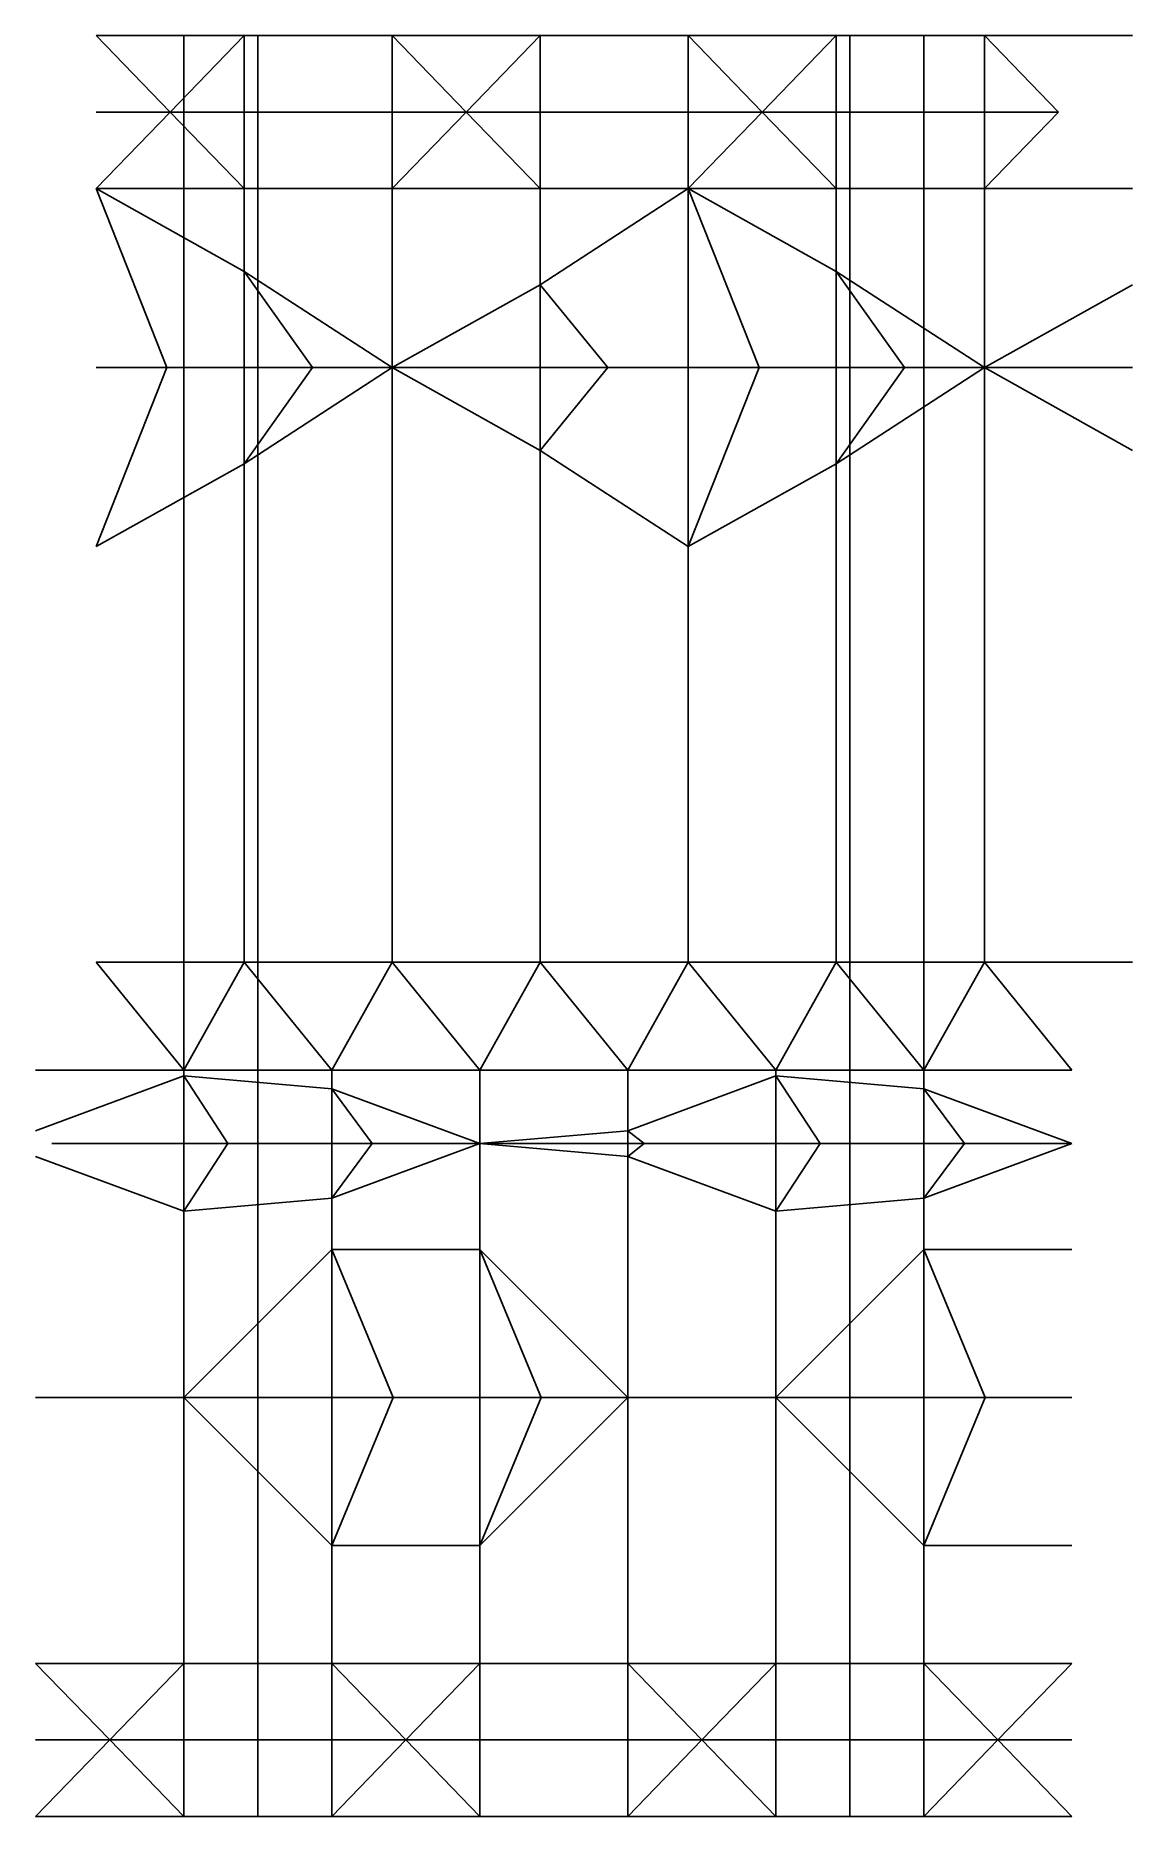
# Model space of a CAD drawing. Header units: metres. Extents: x -2.1 to 8.4, y 0 to 17.
import ezdxf

# ---------------------------------------------------------------- set-up
doc = ezdxf.new("R2010")
doc.units = ezdxf.units.M
for name, color, linetype in [('Boundary', 2, 'Continuous'), ('Cut', 3, 'Continuous'), ('Mountain', 5, 'Continuous'), ('Valley', 1, 'Continuous')]:
    doc.layers.add(name, color=color, linetype=linetype)

msp = doc.modelspace()

# ---------------------------------------------------------------- linework, layer by layer
at = {"layer": 'Boundary'}
for p, q in [((0, 0), (0, 17.014)), ((5.657, 17.014), (0, 17.014)), ((5.657, 17.014), (5.657, 0)), ((0, 0), (5.657, 0))]:
    msp.add_line(p, q, dxfattribs=at)
at = {"layer": 'Cut'}
for p, q in [((-0.707, 0), (-0.707, 17.014)), ((6.364, 17.014), (-0.707, 17.014)), ((6.364, 17.014), (6.364, 0)), ((-0.707, 0), (6.364, 0))]:
    msp.add_line(p, q, dxfattribs=at)
at = {"layer": 'Mountain'}
for p, q in [((-1.544, 17.014), (-0.13, 17.014)), ((-0.13, 17.014), (1.284, 17.014)), ((-0.13, 16.284), (-0.13, 17.014)), ((1.284, 17.014), (2.698, 17.014)), ((1.284, 16.284), (1.284, 17.014)), ((2.698, 17.014), (4.112, 17.014)), ((2.698, 16.284), (2.698, 17.014)), ((4.112, 17.014), (5.527, 17.014)), ((4.112, 16.284), (4.112, 17.014)), ((5.527, 17.014), (6.941, 17.014)), ((5.527, 16.284), (5.527, 17.014)), ((6.941, 17.014), (8.355, 17.014)), ((6.941, 16.284), (6.941, 17.014)), ((-1.544, 16.284), (-0.837, 16.284)), ((-0.837, 16.284), (-0.13, 16.284)), ((-0.13, 15.554), (-0.13, 16.284)), ((1.284, 15.554), (1.284, 16.284)), ((1.284, 16.284), (1.991, 16.284)), ((1.991, 16.284), (2.698, 16.284)), ((2.698, 15.554), (2.698, 16.284)), ((4.112, 15.554), (4.112, 16.284)), ((4.112, 16.284), (4.819, 16.284)), ((4.819, 16.284), (5.527, 16.284)), ((5.527, 15.554), (5.527, 16.284)), ((6.941, 15.554), (6.941, 16.284)), ((6.941, 16.284), (7.648, 16.284)), ((-1.544, 15.554), (-0.13, 15.554)), ((-1.544, 15.552), (-0.13, 14.76)), ((-0.13, 15.554), (1.284, 15.554)), ((-0.13, 14.76), (-0.13, 15.554)), ((1.284, 15.554), (2.698, 15.554)), ((1.284, 13.842), (1.284, 15.554)), ((2.698, 15.554), (4.112, 15.554)), ((2.698, 14.634), (2.698, 15.554)), ((2.698, 14.634), (4.112, 15.552)), ((4.112, 15.554), (5.527, 15.554)), ((4.112, 15.552), (4.112, 15.554)), ((4.112, 13.842), (4.112, 15.552)), ((4.112, 15.552), (5.527, 14.76)), ((5.527, 15.554), (6.941, 15.554)), ((5.527, 14.76), (5.527, 15.554)), ((6.941, 15.554), (8.355, 15.554)), ((6.941, 13.842), (6.941, 15.554)), ((-0.13, 13.842), (-0.13, 14.76)), ((-0.13, 14.76), (1.284, 13.842)), ((1.284, 13.842), (2.698, 14.634)), ((2.698, 13.842), (2.698, 14.634)), ((5.527, 13.842), (5.527, 14.76)), ((5.527, 14.76), (6.941, 13.842)), ((6.941, 13.842), (8.355, 14.634)), ((-1.544, 12.132), (-0.868, 13.842)), ((-0.13, 12.924), (1.284, 13.842)), ((-0.13, 12.924), (0.523, 13.842)), ((1.284, 13.842), (1.284, 12.13)), ((1.284, 13.842), (2.698, 13.05)), ((2.698, 13.05), (3.343, 13.842)), ((4.112, 12.132), (4.789, 13.842)), ((5.527, 12.924), (6.941, 13.842)), ((5.527, 12.924), (6.179, 13.842)), ((6.941, 13.842), (6.941, 12.13)), ((6.941, 13.842), (8.355, 13.05)), ((2.698, 13.05), (2.698, 12.13)), ((2.698, 13.05), (4.112, 12.132)), ((-1.544, 12.132), (-0.13, 12.924)), ((-0.13, 12.924), (-0.13, 12.13)), ((4.112, 12.132), (5.527, 12.924)), ((5.527, 12.924), (5.527, 12.13)), ((-0.13, 8.162), (-0.13, 12.13)), ((1.284, 8.162), (1.284, 12.13)), ((2.698, 8.162), (2.698, 12.13)), ((4.112, 12.132), (4.112, 12.13)), ((4.112, 8.162), (4.112, 12.13)), ((5.527, 8.162), (5.527, 12.13)), ((6.941, 8.162), (6.941, 12.13)), ((-1.544, 8.162), (-0.707, 7.13)), ((-0.707, 7.13), (-0.13, 8.162)), ((-0.13, 8.162), (0.707, 7.13)), ((0.707, 7.13), (1.284, 8.162)), ((1.284, 8.162), (2.121, 7.13)), ((2.121, 7.13), (2.698, 8.162)), ((2.698, 8.162), (3.536, 7.13)), ((3.536, 7.13), (4.112, 8.162)), ((4.112, 8.162), (4.95, 7.13)), ((4.95, 7.13), (5.527, 8.162)), ((5.527, 8.162), (6.364, 7.13)), ((6.364, 7.13), (6.941, 8.162)), ((6.941, 8.162), (7.778, 7.13)), ((-2.121, 6.551), (-0.707, 7.074)), ((-0.707, 7.074), (-0.707, 7.13)), ((-0.707, 6.428), (-0.707, 7.074)), ((-0.707, 7.074), (0.707, 6.95)), ((0.707, 6.95), (0.707, 7.13)), ((2.121, 6.428), (2.121, 7.13)), ((3.536, 6.551), (3.536, 7.13)), ((3.536, 6.551), (4.95, 7.074)), ((4.95, 7.074), (4.95, 7.13)), ((4.95, 6.428), (4.95, 7.074)), ((4.95, 7.074), (6.364, 6.95)), ((6.364, 6.95), (6.364, 7.13)), ((0.707, 6.428), (0.707, 6.95)), ((0.707, 6.95), (2.121, 6.428)), ((6.364, 6.428), (6.364, 6.95)), ((6.364, 6.95), (7.778, 6.428)), ((2.121, 6.428), (3.536, 6.551)), ((3.536, 6.428), (3.536, 6.551)), ((-2.121, 6.304), (-0.707, 5.782)), ((-0.707, 5.782), (-0.284, 6.428)), ((0.707, 5.906), (1.093, 6.428)), ((0.707, 5.906), (2.121, 6.428)), ((2.121, 6.428), (2.121, 5.726)), ((2.121, 6.428), (3.536, 6.304)), ((3.536, 6.304), (3.692, 6.428)), ((3.536, 6.304), (3.536, 5.726)), ((3.536, 6.304), (4.95, 5.782)), ((4.95, 5.782), (5.373, 6.428)), ((6.364, 5.906), (6.75, 6.428)), ((6.364, 5.906), (7.778, 6.428)), ((-0.707, 5.782), (0.707, 5.906)), ((0.707, 5.906), (0.707, 5.726)), ((4.95, 5.782), (6.364, 5.906)), ((6.364, 5.906), (6.364, 5.726)), ((-0.707, 5.782), (-0.707, 5.726)), ((-0.707, 5.709), (-0.707, 5.726)), ((-0.707, 4.002), (-0.707, 5.709)), ((0.707, 5.709), (0.707, 5.726)), ((0.707, 5.417), (0.707, 5.709)), ((2.121, 5.709), (2.121, 5.726)), ((2.121, 5.417), (2.121, 5.709)), ((3.536, 5.709), (3.536, 5.726)), ((3.536, 4.002), (3.536, 5.709)), ((4.95, 5.782), (4.95, 5.726)), ((4.95, 5.709), (4.95, 5.726)), ((4.95, 4.002), (4.95, 5.709)), ((6.364, 5.709), (6.364, 5.726)), ((6.364, 5.417), (6.364, 5.709)), ((-0.707, 4.002), (0.707, 5.417)), ((0.707, 4.002), (0.707, 5.417)), ((0.707, 5.417), (2.121, 5.417)), ((2.121, 4.002), (2.121, 5.417)), ((2.121, 5.417), (3.536, 4.002)), ((4.95, 4.002), (6.364, 5.417)), ((6.364, 4.002), (6.364, 5.417)), ((6.364, 5.417), (7.778, 5.417)), ((-2.121, 4.002), (-0.707, 4.002)), ((-0.707, 4.002), (-0.707, 2.295)), ((-0.707, 4.002), (0.707, 2.588)), ((0.707, 2.588), (1.293, 4.002)), ((2.121, 2.588), (2.707, 4.002)), ((2.121, 2.588), (3.536, 4.002)), ((3.536, 4.002), (3.536, 2.295)), ((3.536, 4.002), (4.95, 4.002)), ((4.95, 4.002), (4.95, 2.295)), ((4.95, 4.002), (6.364, 2.588)), ((6.364, 2.588), (6.95, 4.002)), ((0.707, 2.588), (0.707, 2.295)), ((0.707, 2.588), (2.121, 2.588)), ((2.121, 2.588), (2.121, 2.295)), ((6.364, 2.588), (6.364, 2.295)), ((6.364, 2.588), (7.778, 2.588)), ((-0.707, 1.46), (-0.707, 2.295)), ((0.707, 1.46), (0.707, 2.295)), ((2.121, 1.46), (2.121, 2.295)), ((3.536, 1.46), (3.536, 2.295)), ((4.95, 1.46), (4.95, 2.295)), ((6.364, 1.46), (6.364, 2.295)), ((-2.121, 1.46), (-0.707, 1.46)), ((-0.707, 1.46), (0.707, 1.46)), ((-0.707, 0.73), (-0.707, 1.46)), ((0.707, 1.46), (2.121, 1.46)), ((0.707, 0.73), (0.707, 1.46)), ((2.121, 1.46), (3.536, 1.46)), ((2.121, 0.73), (2.121, 1.46)), ((3.536, 1.46), (4.95, 1.46)), ((3.536, 0.73), (3.536, 1.46)), ((4.95, 1.46), (6.364, 1.46)), ((4.95, 0.73), (4.95, 1.46)), ((6.364, 1.46), (7.778, 1.46)), ((6.364, 0.73), (6.364, 1.46)), ((-2.121, 0.73), (-1.414, 0.73)), ((-1.414, 0.73), (-0.707, 0.73)), ((-0.707, 0), (-0.707, 0.73)), ((0.707, 0), (0.707, 0.73)), ((0.707, 0.73), (1.414, 0.73)), ((1.414, 0.73), (2.121, 0.73)), ((2.121, 0), (2.121, 0.73)), ((3.536, 0), (3.536, 0.73)), ((3.536, 0.73), (4.243, 0.73)), ((4.243, 0.73), (4.95, 0.73)), ((4.95, 0), (4.95, 0.73)), ((6.364, 0), (6.364, 0.73)), ((6.364, 0.73), (7.071, 0.73)), ((7.071, 0.73), (7.778, 0.73)), ((-2.121, 0), (-0.707, 0)), ((-0.707, 0), (0.707, 0)), ((0.707, 0), (2.121, 0)), ((2.121, 0), (3.536, 0)), ((3.536, 0), (4.95, 0)), ((4.95, 0), (6.364, 0)), ((6.364, 0), (7.778, 0))]:
    msp.add_line(p, q, dxfattribs=at)
at = {"layer": 'Valley'}
for p, q in [((-1.544, 17.014), (-0.837, 16.284)), ((-0.837, 16.284), (-0.13, 17.014)), ((1.284, 17.014), (1.991, 16.284)), ((1.991, 16.284), (2.698, 17.014)), ((4.112, 17.014), (4.819, 16.284)), ((4.819, 16.284), (5.527, 17.014)), ((6.941, 17.014), (7.648, 16.284)), ((-1.544, 15.554), (-0.837, 16.284)), ((-0.837, 16.284), (-0.13, 15.554)), ((-0.13, 16.284), (0.577, 16.284)), ((0.577, 16.284), (1.284, 16.284)), ((1.284, 15.554), (1.991, 16.284)), ((1.991, 16.284), (2.698, 15.554)), ((2.698, 16.284), (3.405, 16.284)), ((3.405, 16.284), (4.112, 16.284)), ((4.112, 15.554), (4.819, 16.284)), ((4.819, 16.284), (5.527, 15.554)), ((5.527, 16.284), (6.234, 16.284)), ((6.234, 16.284), (6.941, 16.284)), ((6.941, 15.554), (7.648, 16.284)), ((-1.544, 15.552), (-0.868, 13.842)), ((4.112, 15.552), (4.789, 13.842)), ((-0.13, 14.76), (0.523, 13.842)), ((2.698, 14.634), (3.343, 13.842)), ((5.527, 14.76), (6.179, 13.842)), ((-1.544, 13.842), (-0.868, 13.842)), ((-0.868, 13.842), (-0.13, 13.842)), ((-0.13, 12.924), (-0.13, 13.842)), ((-0.13, 13.842), (0.523, 13.842)), ((0.523, 13.842), (1.284, 13.842)), ((1.284, 13.842), (2.698, 13.842)), ((2.698, 13.05), (2.698, 13.842)), ((2.698, 13.842), (3.343, 13.842)), ((3.343, 13.842), (4.112, 13.842)), ((4.112, 12.132), (4.112, 13.842)), ((4.112, 13.842), (4.789, 13.842)), ((4.789, 13.842), (5.527, 13.842)), ((5.527, 12.924), (5.527, 13.842)), ((5.527, 13.842), (6.179, 13.842)), ((6.179, 13.842), (6.941, 13.842)), ((6.941, 13.842), (8.355, 13.842)), ((-1.544, 8.162), (-0.13, 8.162)), ((-0.13, 8.162), (1.284, 8.162)), ((1.284, 8.162), (2.698, 8.162)), ((2.698, 8.162), (4.112, 8.162)), ((4.112, 8.162), (5.527, 8.162)), ((5.527, 8.162), (6.941, 8.162)), ((6.941, 8.162), (8.355, 8.162)), ((-2.121, 7.13), (-0.707, 7.13)), ((-0.707, 7.13), (0.707, 7.13)), ((-0.707, 7.074), (-0.284, 6.428)), ((0.707, 7.13), (2.121, 7.13)), ((2.121, 7.13), (3.536, 7.13)), ((3.536, 7.13), (4.95, 7.13)), ((4.95, 7.13), (6.364, 7.13)), ((4.95, 7.074), (5.373, 6.428)), ((6.364, 7.13), (7.778, 7.13)), ((0.707, 6.95), (1.093, 6.428)), ((6.364, 6.95), (6.75, 6.428)), ((3.536, 6.551), (3.692, 6.428)), ((-1.965, 6.428), (-0.707, 6.428)), ((-0.707, 5.782), (-0.707, 6.428)), ((-0.707, 6.428), (-0.284, 6.428)), ((-0.284, 6.428), (0.707, 6.428)), ((0.707, 5.906), (0.707, 6.428)), ((0.707, 6.428), (1.093, 6.428)), ((1.093, 6.428), (2.121, 6.428)), ((2.121, 6.428), (3.536, 6.428)), ((3.536, 6.304), (3.536, 6.428)), ((3.536, 6.428), (3.692, 6.428)), ((3.692, 6.428), (4.95, 6.428)), ((4.95, 5.782), (4.95, 6.428)), ((4.95, 6.428), (5.373, 6.428)), ((5.373, 6.428), (6.364, 6.428)), ((6.364, 5.906), (6.364, 6.428)), ((6.364, 6.428), (6.75, 6.428)), ((6.75, 6.428), (7.778, 6.428)), ((0.707, 5.417), (1.293, 4.002)), ((2.121, 5.417), (2.707, 4.002)), ((6.364, 5.417), (6.95, 4.002)), ((-0.707, 4.002), (0.707, 4.002)), ((0.707, 2.588), (0.707, 4.002)), ((0.707, 4.002), (1.293, 4.002)), ((1.293, 4.002), (2.121, 4.002)), ((2.121, 2.588), (2.121, 4.002)), ((2.121, 4.002), (2.707, 4.002)), ((2.707, 4.002), (3.536, 4.002)), ((4.95, 4.002), (6.364, 4.002)), ((6.364, 2.588), (6.364, 4.002)), ((6.364, 4.002), (6.95, 4.002)), ((6.95, 4.002), (7.778, 4.002)), ((-2.121, 1.46), (-1.414, 0.73)), ((-1.414, 0.73), (-0.707, 1.46)), ((0.707, 1.46), (1.414, 0.73)), ((1.414, 0.73), (2.121, 1.46)), ((3.536, 1.46), (4.243, 0.73)), ((4.243, 0.73), (4.95, 1.46)), ((6.364, 1.46), (7.071, 0.73)), ((7.071, 0.73), (7.778, 1.46)), ((-2.121, 0), (-1.414, 0.73)), ((-1.414, 0.73), (-0.707, 0)), ((-0.707, 0.73), (0, 0.73)), ((0, 0.73), (0.707, 0.73)), ((0.707, 0), (1.414, 0.73)), ((1.414, 0.73), (2.121, 0)), ((2.121, 0.73), (2.828, 0.73)), ((2.828, 0.73), (3.536, 0.73)), ((3.536, 0), (4.243, 0.73)), ((4.243, 0.73), (4.95, 0)), ((4.95, 0.73), (5.657, 0.73)), ((5.657, 0.73), (6.364, 0.73)), ((6.364, 0), (7.071, 0.73)), ((7.071, 0.73), (7.778, 0))]:
    msp.add_line(p, q, dxfattribs=at)

doc.saveas('drawing.dxf')
